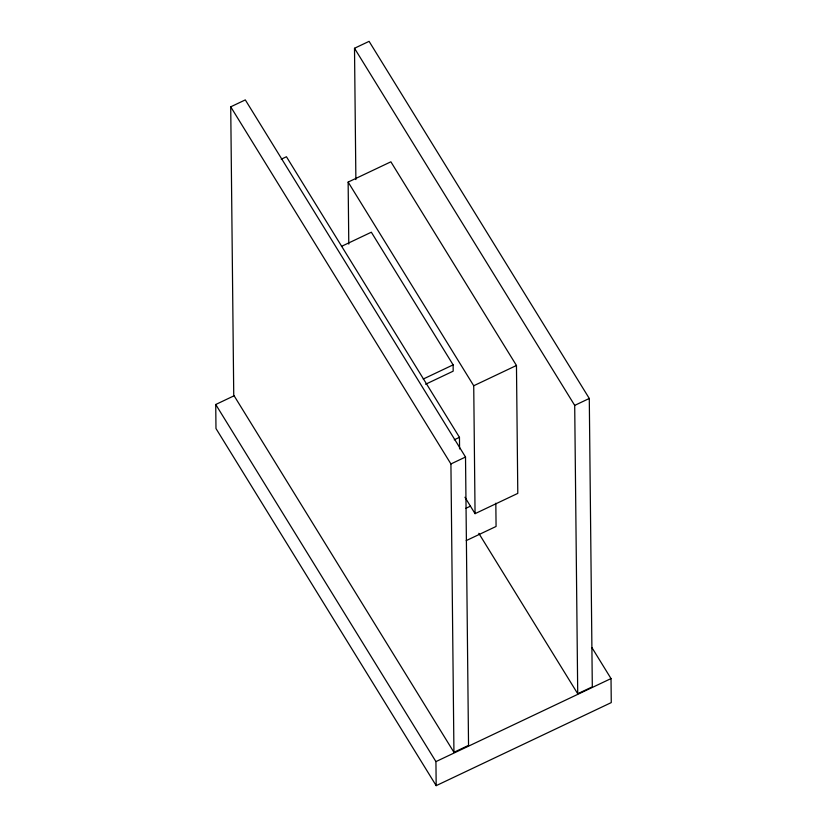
<?xml version="1.0" encoding="UTF-8"?>
<svg xmlns="http://www.w3.org/2000/svg" width="827" height="827" viewBox="0 0 827 827"><rect width="100%" height="100%" fill="white"/><g stroke="black" fill="none" stroke-linecap="round" stroke-linejoin="round"><path stroke-width="1.24" d="M230.723 106.817L245.309 99.902L465.518 457.021L468.537 745.385L453.94 752.301L233.741 395.182L230.723 106.817L450.922 463.947L453.94 752.301M355.879 179.573L354.504 48.266L369.09 41.35L589.289 398.469L592.308 686.834L577.722 693.75L478.802 533.322M281.232 159.218L286.442 156.748L459.461 437.338L459.585 448.937M348.787 244.099L348.136 182.085L390.882 161.813L516.462 365.482L517.795 493.388L475.06 513.66L464.939 497.234M341.458 246.384L371.333 232.211L453.124 364.862L453.186 371.168L425.616 384.245M592.049 647.799L611.019 678.574L611.267 702.599L436.18 785.65L215.981 428.531L215.733 404.496L234.403 395.637M423.248 379.035L453.124 364.862M475.06 513.66L473.726 385.754L516.462 365.482M454.25 439.809L459.461 437.338M450.922 463.947L465.518 457.021M577.722 693.75L574.703 405.395L589.289 398.469M465.87 508.326L470.46 506.155M466.201 540.62L496.076 526.458L495.828 503.198M436.18 785.65L435.932 761.615L611.019 678.574M354.504 48.266L574.703 405.395M348.136 182.085L473.726 385.754M215.733 404.496L435.932 761.615"/></g></svg>
